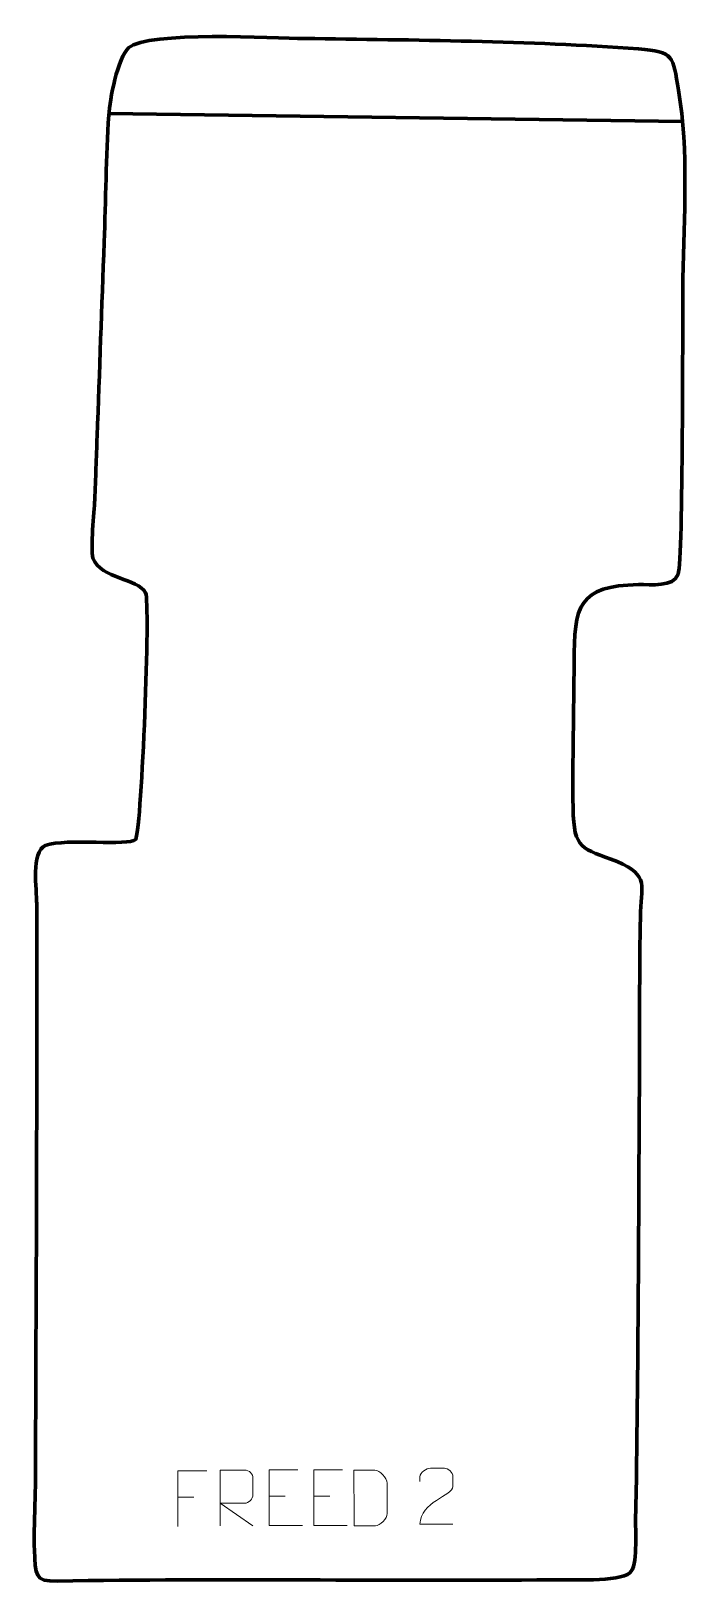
# Model space of a CAD drawing. Header units: millimetres. Extents: x -349 to -55, y 82 to 776.
import ezdxf

# ---------------------------------------------------------------- set-up
doc = ezdxf.new("R2010")
doc.units = ezdxf.units.MM
doc.header["$MEASUREMENT"] = 0
doc.layers.add('layer 2', color=7, linetype='Continuous')
doc.layers.add('layer 3', color=7, linetype='Continuous')

msp = doc.modelspace()

# ---------------------------------------------------------------- linework, layer by layer
at = {"layer": 'layer 2', "color": 142, "lineweight": 158}
msp.add_open_spline([(-314.2185, 739.1565), (-314.2185, 739.1565), (-57.3916, 735.6347), (-57.3916, 735.6347)], degree=3, dxfattribs=at)
at = {"layer": 'layer 3', "color": 242, "lineweight": 158}
msp.add_open_spline([(-319.4876, 594.7161), (-318.4346, 623.6776), (-317.3815, 652.6392), (-316.3285, 681.6007), (-316.3285, 681.6007), (-315.6586, 700.2206), (-315.5248, 720.0202), (-314.2714, 738.4704), (-314.2714, 738.4704), (-313.7975, 745.4465), (-310.379, 764.1055), (-305.3085, 768.7114), (-305.3085, 768.7114), (-297.1572, 776.1156), (-240.0327, 772.9666), (-226.7198, 772.7607), (-226.7198, 772.7607), (-177.1764, 772.0385), (-126.4741, 771.7717), (-77.1013, 768.076), (-77.1013, 768.076), (-61.0601, 766.8753), (-61.8192, 764.8673), (-59.2161, 749.6329), (-59.2161, 749.6329), (-54.5001, 722.0331), (-56.8014, 693.2397), (-57.2349, 665.3505), (-57.2349, 665.3505), (-57.4025, 648.5194), (-57.0186, 540.0111), (-59.3732, 533.0242), (-59.3732, 533.0242), (-61.4037, 526.9988), (-71.5618, 528.3438), (-77.0529, 528.2975), (-77.0529, 528.2975), (-104.0566, 527.6807), (-105.888, 518.9522), (-105.9574, 493.2995), (-105.9574, 493.2995), (-106.0016, 471.7908), (-106.7478, 449.7306), (-106.399, 428.3246), (-106.399, 428.3246), (-106.0874, 409.2051), (-102.4243, 410.5145), (-86.5996, 404.2796), (-86.5996, 404.2796), (-71.9714, 398.0712), (-75.9586, 393.3825), (-76.2717, 379.2811), (-76.2717, 379.2811), (-76.7459, 357.9237), (-76.5086, 336.532), (-76.6382, 315.1675), (-76.6382, 315.1675), (-77.0992, 246.3878), (-77.0799, 177.899), (-78.3891, 109.1009), (-78.3891, 109.1009), (-78.4857, 104.0216), (-77.4229, 88.9298), (-80.9542, 85.8465), (-80.9542, 85.8465), (-85.5992, 81.7907), (-108.3122, 82.8597), (-115.727, 82.7841), (-115.727, 82.7841), (-189.1601, 82.0352), (-263.8958, 83.5493), (-337.2675, 82.1557), (-337.2675, 82.1557), (-347.5704, 81.9601), (-347.1076, 84.7186), (-347.5586, 96.146), (-347.5586, 96.146), (-347.9327, 105.6261), (-347.1761, 116.3599), (-347.1349, 126.1296), (-347.1349, 126.1296), (-346.7735, 212.5133), (-346.3442, 298.9733), (-346.5383, 385.3539), (-346.5383, 385.3539), (-346.5532, 391.9856), (-349.0925, 408.3816), (-342.6884, 411.5485), (-342.6884, 411.5485), (-332.8977, 414.8206), (-305.4508, 411.1432), (-302.2298, 414.1903), (-302.2298, 414.1903), (-299.4187, 421.2093), (-295.5855, 520.488), (-297.7759, 524.5732), (-297.7759, 524.5732), (-301.3574, 531.2528), (-317.6755, 530.6059), (-321.3749, 540.1944), (-321.3749, 540.1944), (-322.477, 544.5786), (-320.8816, 560.8197), (-320.5225, 566.2539), (-320.5225, 566.2539), (-320.1775, 575.7413), (-319.8326, 585.2287), (-319.4876, 594.7161)], degree=3, knots=[0, 0, 0, 0, 0.03571429, 0.03571429, 0.03571429, 0.03571429, 0.07142857, 0.07142857, 0.07142857, 0.07142857, 0.10714286, 0.10714286, 0.10714286, 0.10714286, 0.14285714, 0.14285714, 0.14285714, 0.14285714, 0.17857143, 0.17857143, 0.17857143, 0.17857143, 0.21428571, 0.21428571, 0.21428571, 0.21428571, 0.25, 0.25, 0.25, 0.25, 0.28571429, 0.28571429, 0.28571429, 0.28571429, 0.32142857, 0.32142857, 0.32142857, 0.32142857, 0.35714286, 0.35714286, 0.35714286, 0.35714286, 0.39285714, 0.39285714, 0.39285714, 0.39285714, 0.42857143, 0.42857143, 0.42857143, 0.42857143, 0.46428571, 0.46428571, 0.46428571, 0.46428571, 0.5, 0.5, 0.5, 0.5, 0.53571429, 0.53571429, 0.53571429, 0.53571429, 0.57142857, 0.57142857, 0.57142857, 0.57142857, 0.60714286, 0.60714286, 0.60714286, 0.60714286, 0.64285714, 0.64285714, 0.64285714, 0.64285714, 0.67857143, 0.67857143, 0.67857143, 0.67857143, 0.71428571, 0.71428571, 0.71428571, 0.71428571, 0.75, 0.75, 0.75, 0.75, 0.78571429, 0.78571429, 0.78571429, 0.78571429, 0.82142857, 0.82142857, 0.82142857, 0.82142857, 0.85714286, 0.85714286, 0.85714286, 0.85714286, 0.89285714, 0.89285714, 0.89285714, 0.89285714, 0.92857143, 0.92857143, 0.92857143, 0.92857143, 1, 1, 1, 1], dxfattribs=at)
at = {"layer": 'layer 3', "color": 250, "lineweight": 9}
for points, knots in [([(-229.5635, 132.0245), (-229.5635, 132.0245), (-242.4374, 132.0245), (-242.4374, 132.0245), (-242.4374, 132.0245), (-242.4374, 132.0245), (-242.4374, 107.0709), (-242.4374, 107.0709), (-242.4374, 107.0709), (-242.4374, 107.0709), (-227.5716, 107.0709), (-227.5716, 107.0709)], [0, 0, 0, 0, 0.25, 0.25, 0.25, 0.25, 0.5, 0.5, 0.5, 0.5, 1, 1, 1, 1]), ([(-209.5635, 132.0245), (-209.5635, 132.0245), (-222.4374, 132.0245), (-222.4374, 132.0245), (-222.4374, 132.0245), (-222.4374, 132.0245), (-222.4374, 107.0709), (-222.4374, 107.0709), (-222.4374, 107.0709), (-222.4374, 107.0709), (-207.5716, 107.0709), (-207.5716, 107.0709)], [0, 0, 0, 0, 0.25, 0.25, 0.25, 0.25, 0.5, 0.5, 0.5, 0.5, 1, 1, 1, 1]), ([(-160.1906, 107.7194), (-165.105, 107.7197), (-170.0194, 107.7197), (-174.9335, 107.7194), (-174.9335, 107.7194), (-174.9335, 117.6517), (-160.2825, 120.2929), (-160.1906, 124.6032), (-160.1906, 124.6032), (-160.1909, 126.0273), (-160.1909, 127.451), (-160.1906, 128.8743), (-160.1906, 128.8743), (-160.2075, 130.9514), (-162.3303, 132.6762), (-164.0013, 132.6935), (-164.0013, 132.6935), (-166.0745, 132.6931), (-168.1474, 132.6931), (-170.2198, 132.6935), (-170.2198, 132.6935), (-172.0419, 132.71), (-174.8666, 130.9179), (-174.9335, 128.8243), (-174.9335, 128.8243), (-174.9335, 128.8243), (-174.9335, 126.7695), (-174.9335, 126.7695)], [0, 0, 0, 0, 0.125, 0.125, 0.125, 0.125, 0.25, 0.25, 0.25, 0.25, 0.375, 0.375, 0.375, 0.375, 0.5, 0.5, 0.5, 0.5, 0.625, 0.625, 0.625, 0.625, 0.75, 0.75, 0.75, 0.75, 1, 1, 1, 1]), ([(-270.4293, 131.6216), (-270.4293, 131.6216), (-283.3033, 131.6216), (-283.3033, 131.6216), (-283.3033, 131.6216), (-283.3033, 131.6216), (-283.3033, 106.668), (-283.3033, 106.668)], [0, 0, 0, 0, 0.33333333, 0.33333333, 0.33333333, 0.33333333, 1, 1, 1, 1]), ([(-264.3794, 106.936), (-264.3794, 106.936), (-264.3794, 131.8895), (-264.3794, 131.8895), (-264.3794, 131.8895), (-260.7846, 131.8895), (-257.1891, 131.8895), (-253.5939, 131.8895), (-253.5939, 131.8895), (-251.2686, 131.8518), (-249.7113, 130.3618), (-249.7154, 127.9954), (-249.7154, 127.9954), (-249.7158, 125.9599), (-249.7158, 122.9005), (-249.7154, 120.8645), (-249.7154, 120.8645), (-249.7219, 118.989), (-251.5342, 117.0472), (-253.5437, 117.0281), (-253.5437, 117.0281), (-253.5437, 117.0281), (-264.3794, 117.0281), (-264.3794, 117.0281), (-264.3794, 117.0281), (-264.3794, 117.0281), (-249.7247, 106.936), (-249.7247, 106.936)], [0, 0, 0, 0, 0.125, 0.125, 0.125, 0.125, 0.25, 0.25, 0.25, 0.25, 0.375, 0.375, 0.375, 0.375, 0.5, 0.5, 0.5, 0.5, 0.625, 0.625, 0.625, 0.625, 0.75, 0.75, 0.75, 0.75, 1, 1, 1, 1]), ([(-204.4415, 106.9609), (-202.1097, 106.9613), (-197.1595, 106.9373), (-194.828, 106.937), (-194.828, 106.937), (-192.903, 106.8316), (-189.5844, 110.3732), (-189.5956, 112.3905), (-189.5956, 112.3905), (-189.596, 118.1606), (-189.596, 120.3303), (-189.5956, 126.0996), (-189.5956, 126.0996), (-189.5999, 128.2377), (-192.9744, 131.8978), (-195.1268, 131.8843), (-195.1268, 131.8843), (-197.4525, 131.8843), (-202.1768, 131.8843), (-204.5029, 131.8843), (-204.5029, 131.8843), (-204.5025, 126.1374), (-204.4412, 112.7082), (-204.4415, 106.9609)], [0, 0, 0, 0, 0.14285714, 0.14285714, 0.14285714, 0.14285714, 0.28571429, 0.28571429, 0.28571429, 0.28571429, 0.42857143, 0.42857143, 0.42857143, 0.42857143, 0.57142857, 0.57142857, 0.57142857, 0.57142857, 0.71428571, 0.71428571, 0.71428571, 0.71428571, 1, 1, 1, 1])]:
    msp.add_open_spline(points, degree=3, knots=knots, dxfattribs=at)
for points in [[(-283.3033, 119.7419), (-283.3033, 119.7419), (-276.1352, 119.7419), (-276.1352, 119.7419)], [(-242.4374, 120.1448), (-242.4374, 120.1448), (-235.2693, 120.1448), (-235.2693, 120.1448)], [(-222.4374, 120.1448), (-222.4374, 120.1448), (-215.2693, 120.1448), (-215.2693, 120.1448)]]:
    msp.add_open_spline(points, degree=3, dxfattribs=at)

doc.saveas('drawing.dxf')
